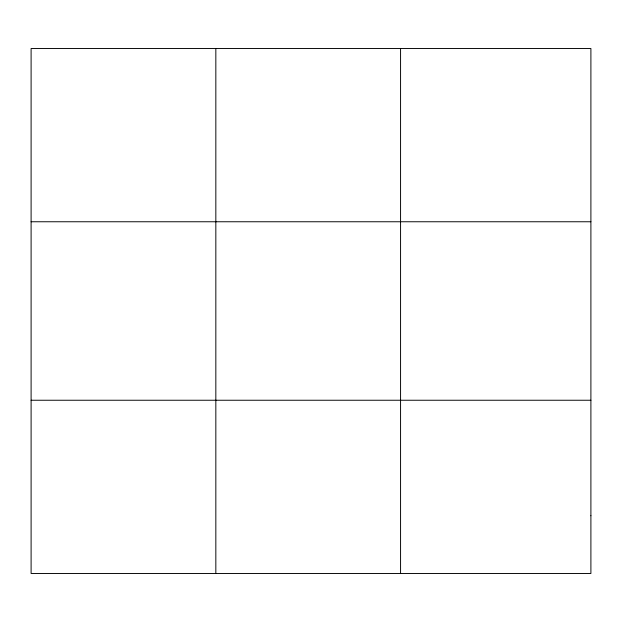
<?xml version="1.0" encoding="UTF-8"?>
<svg xmlns="http://www.w3.org/2000/svg" width="622" height="622" viewBox="0 0 622 622"><rect width="100%" height="100%" fill="white"/><g stroke="black" fill="none" stroke-linecap="round" stroke-linejoin="round"><path stroke-width="0.93" d="M215.834 48.524L215.834 573.476M400.568 48.524L400.568 573.476M31.1 221.759L590.9 221.759M31.1 400.241L590.9 400.241M590.9 515.731L590.9 573.476L31.1 573.476L31.1 48.524L590.9 48.524L590.9 515.731"/></g></svg>
